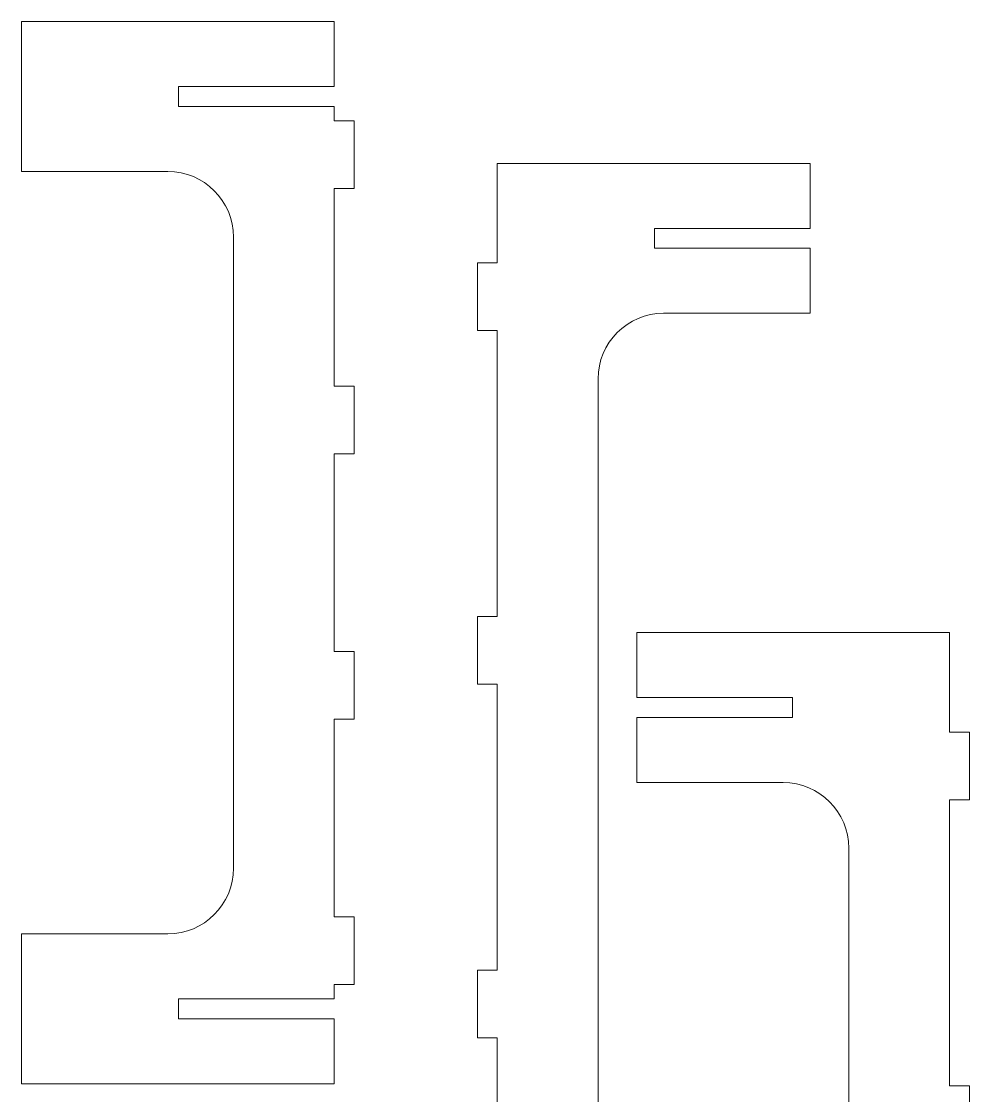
# Model space of a CAD drawing. Header units: millimetres. Extents: x -315 to 251, y -182 to 162.
# Drawn here: x 107.7 to 250.7, y -4.8 to 157.1 of the extents above; entities that cross this region are included whole.
import ezdxf

# ---------------------------------------------------------------- set-up
doc = ezdxf.new("R2010")
doc.units = ezdxf.units.MM
doc.header["$MEASUREMENT"] = 0
doc.layers.add('layer 1', color=7, linetype='Continuous')

msp = doc.modelspace()

# ---------------------------------------------------------------- linework, layer by layer
at = {"layer": 'layer 1', "color": 250, "lineweight": 9}
for points in [[(154.8655, 22.1385), (154.8655, 22.1385), (154.8655, 51.9385), (154.8655, 51.9385), (154.8655, 51.9385), (154.8655, 51.9385), (157.8655, 51.9385), (157.8655, 51.9385), (157.8655, 51.9385), (157.8655, 51.9385), (157.8655, 62.1385), (157.8655, 62.1385), (157.8655, 62.1385), (157.8655, 62.1385), (154.8655, 62.1385), (154.8655, 62.1385), (154.8655, 62.1385), (154.8655, 62.1385), (154.8655, 91.9385), (154.8655, 91.9385), (154.8655, 91.9385), (154.8655, 91.9385), (157.8655, 91.9385), (157.8655, 91.9385), (157.8655, 91.9385), (157.8655, 91.9385), (157.8655, 102.1385), (157.8655, 102.1385), (157.8655, 102.1385), (157.8655, 102.1385), (154.8655, 102.1385), (154.8655, 102.1385), (154.8655, 102.1385), (154.8655, 102.1385), (154.8655, 131.9385), (154.8655, 131.9385), (154.8655, 131.9385), (154.8655, 131.9385), (157.8655, 131.9385), (157.8655, 131.9385), (157.8655, 131.9385), (157.8655, 131.9385), (157.8655, 142.1385), (157.8655, 142.1385), (157.8655, 142.1385), (157.8655, 142.1385), (154.8655, 142.1385), (154.8655, 142.1385), (154.8655, 142.1385), (154.8655, 142.1385), (154.8655, 144.3358), (154.8655, 144.3358), (154.8655, 144.3358), (154.8655, 144.3358), (131.3655, 144.3358), (131.3655, 144.3358), (131.3655, 144.3358), (131.3655, 144.3358), (131.3655, 147.3356), (131.3655, 147.3356), (131.3655, 147.3356), (131.3655, 147.3356), (154.8655, 147.3356), (154.8655, 147.3356), (154.8655, 147.3356), (154.8655, 147.3356), (154.8655, 157.1384), (154.8655, 157.1384), (154.8655, 157.1384), (154.8655, 157.1384), (107.6655, 157.1384), (107.6655, 157.1384), (107.6655, 157.1384), (107.6655, 157.1384), (107.6655, 134.5331), (107.6655, 134.5331), (107.6655, 134.5331), (107.6655, 134.5331), (129.7654, 134.5331), (129.7654, 134.5331), (129.7654, 134.5331), (135.2104, 134.5331), (139.6655, 130.0774), (139.6655, 124.6326), (139.6655, 124.6326), (139.6655, 124.6326), (139.6655, 29.4444), (139.6655, 29.4444), (139.6655, 29.4444), (139.6655, 24), (135.2099, 19.5439), (129.7654, 19.5439), (129.7654, 19.5439), (129.7654, 19.5439), (107.6655, 19.5439), (107.6655, 19.5439), (107.6655, 19.5439), (107.6655, 19.5439), (107.6655, -3.0614), (107.6655, -3.0614), (107.6655, -3.0614), (107.6655, -3.0614), (154.8655, -3.0614), (154.8655, -3.0614), (154.8655, -3.0614), (154.8655, -3.0614), (154.8655, 6.7413), (154.8655, 6.7413), (154.8655, 6.7413), (154.8655, 6.7413), (131.3655, 6.7413), (131.3655, 6.7413), (131.3655, 6.7413), (131.3655, 6.7413), (131.3655, 9.7411), (131.3655, 9.7411), (131.3655, 9.7411), (131.3655, 9.7411), (154.8655, 9.7411), (154.8655, 9.7411), (154.8655, 9.7411), (154.8655, 9.7411), (154.8655, 11.9385), (154.8655, 11.9385), (154.8655, 11.9385), (154.8655, 11.9385), (157.8655, 11.9385), (157.8655, 11.9385), (157.8655, 11.9385), (157.8655, 11.9385), (157.8655, 22.1385), (157.8655, 22.1385), (157.8655, 22.1385), (157.8655, 22.1385), (154.8655, 22.1385), (154.8655, 22.1385)], [(179.4485, 120.7395), (179.4485, 120.7395), (179.4485, 135.7394), (179.4485, 135.7394), (179.4485, 135.7394), (179.4485, 135.7394), (226.6485, 135.7394), (226.6485, 135.7394), (226.6485, 135.7394), (226.6485, 135.7394), (226.6485, 125.9367), (226.6485, 125.9367), (226.6485, 125.9367), (226.6485, 125.9367), (203.1485, 125.9367), (203.1485, 125.9367), (203.1485, 125.9367), (203.1485, 125.9367), (203.1485, 122.9369), (203.1485, 122.9369), (203.1485, 122.9369), (203.1485, 122.9369), (226.6485, 122.9369), (226.6485, 122.9369), (226.6485, 122.9369), (226.6485, 122.9369), (226.6485, 113.1341), (226.6485, 113.1341), (226.6485, 113.1341), (226.6485, 113.1341), (204.5486, 113.1341), (204.5486, 113.1341), (204.5486, 113.1341), (199.1036, 113.1341), (194.6485, 108.6784), (194.6485, 103.2336), (194.6485, 103.2336), (194.6485, 103.2336), (194.6485, -31.9546), (194.6485, -31.9546), (194.6485, -31.9546), (194.6485, -37.3994), (199.1036, -41.8551), (204.5486, -41.8551), (204.5486, -41.8551), (204.5486, -41.8551), (226.6485, -41.8551), (226.6485, -41.8551), (226.6485, -41.8551), (226.6485, -41.8551), (226.6485, -51.6578), (226.6485, -51.6578), (226.6485, -51.6578), (226.6485, -51.6578), (203.1485, -51.6578), (203.1485, -51.6578), (203.1485, -51.6578), (203.1485, -51.6578), (203.1485, -54.6576), (203.1485, -54.6576), (203.1485, -54.6576), (203.1485, -54.6576), (226.6485, -54.6576), (226.6485, -54.6576), (226.6485, -54.6576), (226.6485, -54.6576), (226.6485, -64.4604), (226.6485, -64.4604), (226.6485, -64.4604), (226.6485, -64.4604), (179.4485, -64.4604), (179.4485, -64.4604), (179.4485, -64.4604), (179.4485, -64.4604), (179.4485, -49.4605), (179.4485, -49.4605), (179.4485, -49.4605), (179.4485, -49.4605), (176.4485, -49.4605), (176.4485, -49.4605), (176.4485, -49.4605), (176.4485, -49.4605), (176.4485, -39.2605), (176.4485, -39.2605), (176.4485, -39.2605), (176.4485, -39.2605), (179.4485, -39.2605), (179.4485, -39.2605), (179.4485, -39.2605), (179.4485, -39.2605), (179.4485, 3.8728), (179.4485, 3.8728), (179.4485, 3.8728), (179.4485, 3.8728), (176.4485, 3.8728), (176.4485, 3.8728), (176.4485, 3.8728), (176.4485, 3.8728), (176.4485, 14.0728), (176.4485, 14.0728), (176.4485, 14.0728), (176.4485, 14.0728), (179.4485, 14.0728), (179.4485, 14.0728), (179.4485, 14.0728), (179.4485, 14.0728), (179.4485, 57.2061), (179.4485, 57.2061), (179.4485, 57.2061), (179.4485, 57.2061), (176.4485, 57.2061), (176.4485, 57.2061), (176.4485, 57.2061), (176.4485, 57.2061), (176.4485, 67.4061), (176.4485, 67.4061), (176.4485, 67.4061), (176.4485, 67.4061), (179.4485, 67.4061), (179.4485, 67.4061), (179.4485, 67.4061), (179.4485, 67.4061), (179.4485, 110.5395), (179.4485, 110.5395), (179.4485, 110.5395), (179.4485, 110.5395), (176.4485, 110.5395), (176.4485, 110.5395), (176.4485, 110.5395), (176.4485, 110.5395), (176.4485, 120.7395), (176.4485, 120.7395), (176.4485, 120.7395), (176.4485, 120.7395), (179.4485, 120.7395), (179.4485, 120.7395)], [(247.6984, 39.787), (247.6984, 39.787), (247.6984, -3.3464), (247.6984, -3.3464), (247.6984, -3.3464), (247.6984, -3.3464), (250.6984, -3.3464), (250.6984, -3.3464), (250.6984, -3.3464), (250.6984, -3.3464), (250.6984, -13.5464), (250.6984, -13.5464), (250.6984, -13.5464), (250.6984, -13.5464), (247.6984, -13.5464), (247.6984, -13.5464), (247.6984, -13.5464), (247.6984, -13.5464), (247.6984, -56.6797), (247.6984, -56.6797), (247.6984, -56.6797), (247.6984, -56.6797), (250.6984, -56.6797), (250.6984, -56.6797), (250.6984, -56.6797), (250.6984, -56.6797), (250.6984, -66.8797), (250.6984, -66.8797), (250.6984, -66.8797), (250.6984, -66.8797), (247.6984, -66.8797), (247.6984, -66.8797), (247.6984, -66.8797), (247.6984, -66.8797), (247.6984, -110.013), (247.6984, -110.013), (247.6984, -110.013), (247.6984, -110.013), (250.6984, -110.013), (250.6984, -110.013), (250.6984, -110.013), (250.6984, -110.013), (250.6984, -120.213), (250.6984, -120.213), (250.6984, -120.213), (250.6984, -120.213), (247.6984, -120.213), (247.6984, -120.213), (247.6984, -120.213), (247.6984, -120.213), (247.6984, -135.2129), (247.6984, -135.2129), (247.6984, -135.2129), (247.6984, -135.2129), (200.4984, -135.2129), (200.4984, -135.2129), (200.4984, -135.2129), (200.4984, -135.2129), (200.4984, -125.4101), (200.4984, -125.4101), (200.4984, -125.4101), (200.4984, -125.4101), (223.9984, -125.4101), (223.9984, -125.4101), (223.9984, -125.4101), (223.9984, -125.4101), (223.9984, -122.4103), (223.9984, -122.4103), (223.9984, -122.4103), (223.9984, -122.4103), (200.4984, -122.4103), (200.4984, -122.4103), (200.4984, -122.4103), (200.4984, -122.4103), (200.4984, -112.6076), (200.4984, -112.6076), (200.4984, -112.6076), (200.4984, -112.6076), (222.5983, -112.6076), (222.5983, -112.6076), (222.5983, -112.6076), (228.0433, -112.6076), (232.4984, -108.1519), (232.4984, -102.7071), (232.4984, -102.7071), (232.4984, -102.7071), (232.4984, 32.4811), (232.4984, 32.4811), (232.4984, 32.4811), (232.4984, 37.9259), (228.0433, 42.3816), (222.5983, 42.3816), (222.5983, 42.3816), (222.5983, 42.3816), (200.4984, 42.3816), (200.4984, 42.3816), (200.4984, 42.3816), (200.4984, 42.3816), (200.4984, 52.1844), (200.4984, 52.1844), (200.4984, 52.1844), (200.4984, 52.1844), (223.9984, 52.1844), (223.9984, 52.1844), (223.9984, 52.1844), (223.9984, 52.1844), (223.9984, 55.1842), (223.9984, 55.1842), (223.9984, 55.1842), (223.9984, 55.1842), (200.4984, 55.1842), (200.4984, 55.1842), (200.4984, 55.1842), (200.4984, 55.1842), (200.4984, 64.9869), (200.4984, 64.9869), (200.4984, 64.9869), (200.4984, 64.9869), (247.6984, 64.9869), (247.6984, 64.9869), (247.6984, 64.9869), (247.6984, 64.9869), (247.6984, 49.987), (247.6984, 49.987), (247.6984, 49.987), (247.6984, 49.987), (250.6984, 49.987), (250.6984, 49.987), (250.6984, 49.987), (250.6984, 49.987), (250.6984, 39.787), (250.6984, 39.787), (250.6984, 39.787), (250.6984, 39.787), (247.6984, 39.787), (247.6984, 39.787)]]:
    msp.add_open_spline(points, degree=3, knots=[0, 0, 0, 0, 0.02857143, 0.02857143, 0.02857143, 0.02857143, 0.05714286, 0.05714286, 0.05714286, 0.05714286, 0.08571429, 0.08571429, 0.08571429, 0.08571429, 0.11428571, 0.11428571, 0.11428571, 0.11428571, 0.14285714, 0.14285714, 0.14285714, 0.14285714, 0.17142857, 0.17142857, 0.17142857, 0.17142857, 0.2, 0.2, 0.2, 0.2, 0.22857143, 0.22857143, 0.22857143, 0.22857143, 0.25714286, 0.25714286, 0.25714286, 0.25714286, 0.28571429, 0.28571429, 0.28571429, 0.28571429, 0.31428571, 0.31428571, 0.31428571, 0.31428571, 0.34285714, 0.34285714, 0.34285714, 0.34285714, 0.37142857, 0.37142857, 0.37142857, 0.37142857, 0.4, 0.4, 0.4, 0.4, 0.42857143, 0.42857143, 0.42857143, 0.42857143, 0.45714286, 0.45714286, 0.45714286, 0.45714286, 0.48571429, 0.48571429, 0.48571429, 0.48571429, 0.51428571, 0.51428571, 0.51428571, 0.51428571, 0.54285714, 0.54285714, 0.54285714, 0.54285714, 0.57142857, 0.57142857, 0.57142857, 0.57142857, 0.6, 0.6, 0.6, 0.6, 0.62857143, 0.62857143, 0.62857143, 0.62857143, 0.65714286, 0.65714286, 0.65714286, 0.65714286, 0.68571429, 0.68571429, 0.68571429, 0.68571429, 0.71428571, 0.71428571, 0.71428571, 0.71428571, 0.74285714, 0.74285714, 0.74285714, 0.74285714, 0.77142857, 0.77142857, 0.77142857, 0.77142857, 0.8, 0.8, 0.8, 0.8, 0.82857143, 0.82857143, 0.82857143, 0.82857143, 0.85714286, 0.85714286, 0.85714286, 0.85714286, 0.88571429, 0.88571429, 0.88571429, 0.88571429, 0.91428571, 0.91428571, 0.91428571, 0.91428571, 0.94285714, 0.94285714, 0.94285714, 0.94285714, 1, 1, 1, 1], dxfattribs=at)

doc.saveas('drawing.dxf')
